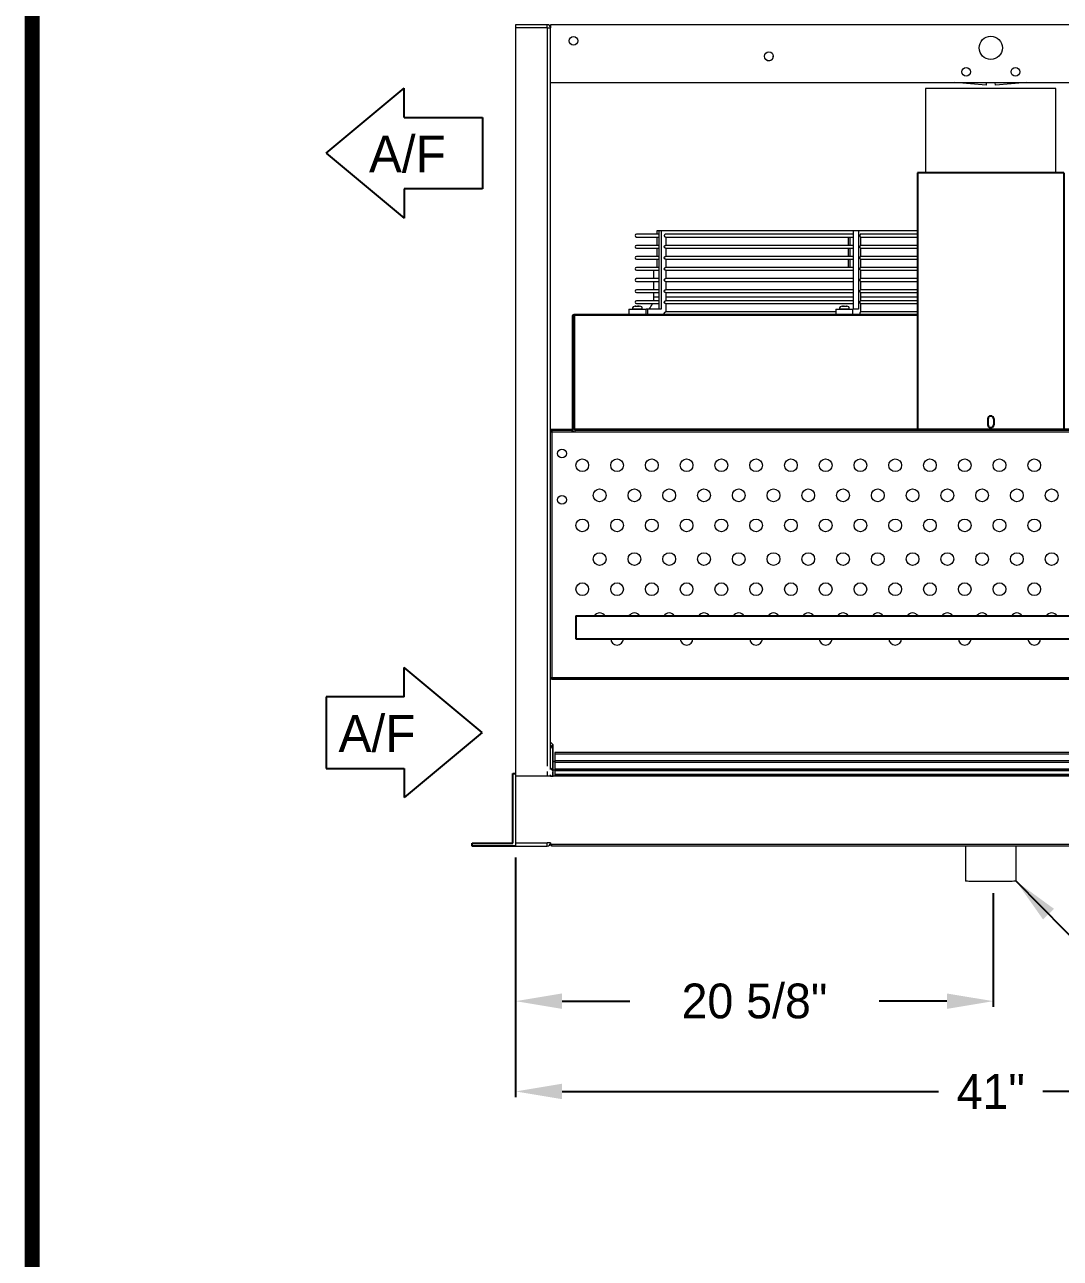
# Model space of a CAD drawing. Extents: x 6 to 271, y -23 to 146.
# Drawn here: x 10.7 to 55.4, y 34.7 to 88 of the extents above; entities that cross this region are included whole.
import ezdxf

# ---------------------------------------------------------------- set-up
doc = ezdxf.new("R2010")
doc.units = 0
doc.header["$MEASUREMENT"] = 0
doc.layers.get('0').update_dxf_attribs({"linetype": 'CONTINUOUS'})
doc.layers.get('Defpoints').update_dxf_attribs({"linetype": 'CONTINUOUS'})
doc.dimstyles.get("Standard").update_dxf_attribs({"dimtxt": 1.5, "dimasz": 2, "dimexe": 0.25, "dimexo": 0.5, "dimgap": 0.75, "dimtad": 0, "dimtih": 1, "dimtoh": 1, "dimdec": 4, "dimzin": 0, "dimdsep": 46, "dimlunit": 5, "dimtxsty": 'STANDARD', "dimcen": 0.125, "dimclrd": 1, "dimclre": 1, "dimclrt": 1, "dimadec": 0, "dimazin": 0, "dimtfac": 1, "dimtdec": 4, "dimtofl": 0, "dimtmove": 0, "dimatfit": 3, "dimfxl": 1, "dimfrac": 2, "dimtolj": 1, "dimtzin": 0, "dimarcsym": 0})

# ---------------------------------------------------------------- blocks, each defined once
blk = doc.blocks.new('099front')
at = {"color": 0, "ltscale": 7}
for p, q in [((59.351, 106.851), (53.039, 106.851)), ((53.039, 106.851), (53.039, 95.789)), ((59.351, 106.851), (59.351, 95.789)), ((56.07, 96.226), (56.07, 95.976)), ((56.32, 96.226), (56.32, 95.976)), ((53.039, 95.789), (59.351, 95.789))]:
    blk.add_line(p, q, dxfattribs=at)
for centre, start, end in [((56.195, 96.226), 0, 180), ((56.195, 95.976), 180, 0)]:
    blk.add_arc(centre, 0.125, start, end, dxfattribs=at)
blk = doc.blocks.new('Air Flow Arror')
for p, q in [((-1.543, 6.735), (-4.35, 3.368)), ((-1.543, 6.735), (1.263, 3.368)), ((-3.087, 3.368), (-4.35, 3.368)), ((-3.087, 3.368), (-3.087, 0)), ((0, 0), (0, 3.368)), ((0, 3.368), (1.263, 3.368)), ((-3.087, 0), (0, 0))]:
    blk.add_line(p, q)
blk.add_text('A/F', height=1.5938, rotation=90).set_placement((-0.712, 0.532))
blk = doc.blocks.new('*D27')
at = {"color": 7, "lineweight": -2}
for p, q in [((31.871, 52.037), (31.871, 41.698)), ((72.871, 52.037), (72.871, 41.698)), ((33.871, 41.948), (50.121, 41.948)), ((70.871, 41.948), (54.621, 41.948))]:
    blk.add_line(p, q, dxfattribs=at)
at = {"color": 7}
for points in [[(33.871, 42.281), (33.871, 41.615), (31.871, 41.948)], [(70.871, 42.281), (70.871, 41.615), (72.871, 41.948)]]:
    blk.add_solid(points, dxfattribs=at)
at = {"layer": 'Defpoints', "color": 0}
for p in [(31.871, 52.537), (72.871, 52.537), (72.871, 41.948)]:
    blk.add_point(p, dxfattribs=at)
at = {"color": 7, "insert": (52.371, 41.948), "char_height": 1.5, "attachment_point": 5}
blk.add_mtext('\\A1;41"', dxfattribs=at)
blk = doc.blocks.new('*D28')
at = {"color": 7, "lineweight": -2}
for p, q in [((31.871, 52.037), (31.871, 45.593)), ((52.479, 50.501), (52.479, 45.593)), ((33.871, 45.843), (36.8, 45.843)), ((50.479, 45.843), (47.55, 45.843))]:
    blk.add_line(p, q, dxfattribs=at)
at = {"color": 7}
for points in [[(33.871, 46.176), (33.871, 45.51), (31.871, 45.843)], [(50.479, 46.176), (50.479, 45.51), (52.479, 45.843)]]:
    blk.add_solid(points, dxfattribs=at)
at = {"layer": 'Defpoints', "color": 0}
for p in [(31.871, 52.537), (52.479, 51.001), (52.479, 45.843)]:
    blk.add_point(p, dxfattribs=at)
at = {"color": 7, "insert": (42.175, 45.843), "char_height": 1.5, "attachment_point": 5}
blk.add_mtext('\\A1;20 5/8"', dxfattribs=at)

msp = doc.modelspace()

# ---------------------------------------------------------------- linework, layer by layer
at = {"color": 0, "linetype": 'Continuous', "lineweight": 15}
for p, q in [((31.8709, 87.97403), (31.8709, 87.83953)), ((33.2354, 87.97403), (31.8709, 87.97403)), ((33.2354, 87.83953), (31.8709, 87.83953)), ((31.8709, 87.83853), (31.8709, 52.67203)), ((33.2354, 87.83853), (31.8709, 87.83853)), ((33.2354, 87.83953), (33.2354, 87.97403)), ((33.2354, 87.83853), (33.3709, 87.83853)), ((33.2354, 87.83853), (33.2354, 55.97864)), ((71.3709, 87.97403), (33.3709, 87.97403)), ((33.3709, 87.97403), (33.3709, 87.83853)), ((33.3709, 55.84318), (33.3709, 87.83853)), ((33.3709, 85.47403), (71.3709, 85.47403)), ((55.1834, 85.21753), (49.5584, 85.21753)), ((52.16751, 85.36719), (50.81416, 85.47403)), ((52.17594, 85.47403), (52.16751, 85.36719)), ((52.5743, 85.36719), (52.56586, 85.47403)), ((53.92765, 85.47403), (52.5743, 85.36719)), ((38.05077, 78.93165), (37.08079, 78.93165)), ((37.08079, 78.81165), (38.05077, 78.81165)), ((37.9574, 79.08653), (37.9574, 78.93165)), ((38.05077, 79.08653), (37.9574, 79.08653)), ((37.9574, 78.81165), (37.9574, 78.45298)), ((38.14414, 79.08653), (38.05077, 79.08653)), ((38.05077, 79.08653), (38.05077, 75.70553)), ((38.14414, 79.08653), (38.14414, 75.70553)), ((46.43931, 79.08653), (38.14414, 79.08653)), ((38.33986, 78.81165), (46.43931, 78.81165)), ((46.43931, 78.93165), (38.3399, 78.93165)), ((38.36957, 78.45298), (38.36957, 78.81165)), ((46.21388, 78.81165), (46.21388, 78.45298)), ((46.30726, 78.45298), (46.30726, 78.81165)), ((46.66474, 79.08653), (46.43931, 79.08653)), ((46.43931, 79.08653), (46.43931, 75.70553)), ((46.66474, 79.08653), (46.66474, 75.70553)), ((49.21465, 79.08653), (46.66474, 79.08653)), ((46.7458, 78.81165), (49.21465, 78.81165)), ((49.21465, 78.93165), (46.74588, 78.93165)), ((46.75811, 78.45298), (46.75811, 78.81165)), ((38.05077, 78.45298), (37.08079, 78.45298)), ((37.08079, 78.33298), (38.05077, 78.33298)), ((37.9574, 78.33298), (37.9574, 77.97432)), ((38.33986, 78.33298), (46.43931, 78.33298)), ((46.43931, 78.45298), (38.3399, 78.45298)), ((38.36957, 77.97432), (38.36957, 78.33298)), ((46.21388, 78.33298), (46.21388, 77.97432)), ((46.30726, 77.97432), (46.30726, 78.33298)), ((46.7458, 78.33298), (49.21465, 78.33298)), ((49.21465, 78.45298), (46.74588, 78.45298)), ((46.75811, 77.97432), (46.75811, 78.33298)), ((38.05077, 77.97432), (37.08079, 77.97432)), ((37.08079, 77.85432), (38.05077, 77.85432)), ((37.9574, 77.85432), (37.9574, 77.49565)), ((38.33986, 77.85432), (46.43931, 77.85432)), ((46.43931, 77.97432), (38.3399, 77.97432)), ((38.36957, 77.49565), (38.36957, 77.85432)), ((46.21388, 77.85432), (46.21388, 77.49565)), ((46.30726, 77.49565), (46.30726, 77.85432)), ((46.7458, 77.85432), (49.21465, 77.85432)), ((49.21465, 77.97432), (46.74588, 77.97432)), ((46.75811, 77.49565), (46.75811, 77.85432)), ((38.05077, 77.49565), (37.08079, 77.49565)), ((37.08079, 77.37565), (38.05077, 77.37565)), ((38.33986, 77.37565), (46.43931, 77.37565)), ((46.43931, 77.49565), (38.3399, 77.49565)), ((38.36957, 77.01698), (38.36957, 77.37565)), ((46.7458, 77.37565), (49.21465, 77.37565)), ((49.21465, 77.49565), (46.74588, 77.49565)), ((46.75811, 77.01698), (46.75811, 77.37565)), ((38.05077, 77.01698), (37.08079, 77.01698)), ((37.08079, 76.89698), (38.05077, 76.89698)), ((38.33986, 76.89698), (46.43931, 76.89698)), ((46.43931, 77.01698), (38.3399, 77.01698)), ((38.36957, 76.53832), (38.36957, 76.89698)), ((46.7458, 76.89698), (49.21465, 76.89698)), ((49.21465, 77.01698), (46.74588, 77.01698)), ((46.75811, 76.53832), (46.75811, 76.89698)), ((38.05077, 76.53832), (37.08079, 76.53832)), ((37.08079, 76.41832), (38.05077, 76.41832)), ((38.05077, 76.21153), (37.8231, 76.21153)), ((38.33986, 76.41832), (46.43931, 76.41832)), ((46.43931, 76.53832), (38.3399, 76.53832)), ((38.36957, 76.05965), (38.36957, 76.41832)), ((46.43931, 76.21153), (38.36957, 76.21153)), ((46.7458, 76.41832), (49.21465, 76.41832)), ((49.21465, 76.53832), (46.74588, 76.53832)), ((46.75811, 76.05965), (46.75811, 76.41832)), ((49.21465, 76.21153), (46.75811, 76.21153)), ((36.75789, 75.70553), (37.2681, 75.70553)), ((36.92479, 75.70653), (36.90814, 75.70653)), ((37.34564, 75.70653), (36.92479, 75.70653)), ((37.03214, 75.83053), (37.03229, 75.83053)), ((37.03502, 75.83053), (37.03229, 75.83053)), ((37.03502, 75.83053), (37.04553, 75.83053)), ((37.05621, 75.83053), (37.04553, 75.83053)), ((37.05621, 75.83053), (37.13225, 75.83053)), ((38.05077, 76.05965), (37.08079, 76.05965)), ((37.08079, 75.93965), (38.05077, 75.93965)), ((37.1438, 75.83053), (37.13225, 75.83053)), ((37.15008, 75.83053), (37.1438, 75.83053)), ((37.15008, 75.83053), (37.17545, 75.83053)), ((37.18999, 75.83053), (37.17545, 75.83053)), ((37.18999, 75.83053), (37.22164, 75.83053)), ((37.2681, 75.70553), (37.49589, 75.70553)), ((37.56118, 75.70553), (37.49589, 75.70553)), ((37.56118, 75.70553), (37.56118, 75.47403)), ((38.14414, 75.70553), (37.56118, 75.70553)), ((38.33986, 75.93965), (46.43931, 75.93965)), ((46.43931, 76.05965), (38.3399, 76.05965)), ((45.68763, 75.58099), (38.3399, 75.58099)), ((38.36957, 75.58099), (38.36957, 75.93965)), ((45.68763, 75.70553), (46.19784, 75.70553)), ((45.97291, 75.70653), (45.83788, 75.70653)), ((45.96188, 75.83053), (45.99352, 75.83053)), ((46.27538, 75.70653), (45.97291, 75.70653)), ((46.00807, 75.83053), (45.99352, 75.83053)), ((46.00807, 75.83053), (46.03343, 75.83053)), ((46.03971, 75.83053), (46.03343, 75.83053)), ((46.05127, 75.83053), (46.03971, 75.83053)), ((46.05127, 75.83053), (46.12731, 75.83053)), ((46.13799, 75.83053), (46.12731, 75.83053)), ((46.13799, 75.83053), (46.14849, 75.83053)), ((46.15122, 75.83053), (46.14849, 75.83053)), ((46.15122, 75.83053), (46.15138, 75.83053)), ((46.19784, 75.70553), (46.42563, 75.70553)), ((46.66474, 75.70553), (46.42563, 75.70553)), ((46.7458, 75.93965), (49.21465, 75.93965)), ((49.21465, 76.05965), (46.74588, 76.05965)), ((49.21465, 75.58099), (46.74588, 75.58099)), ((46.75811, 75.58099), (46.75811, 75.93965)), ((34.3709, 75.42303), (34.3209, 75.42303)), ((34.3209, 70.52503), (34.3209, 75.42303)), ((34.3709, 70.52503), (34.3709, 75.42303)), ((34.4209, 75.42303), (34.3709, 75.42303)), ((34.3719, 75.47403), (34.3719, 75.42403)), ((34.3719, 75.47403), (34.4219, 75.47403)), ((49.21465, 75.47403), (34.4219, 75.47403)), ((34.4219, 75.42303), (34.4219, 75.47403)), ((49.21465, 75.42303), (34.4219, 75.42303)), ((34.4219, 70.52503), (34.4219, 75.42303)), ((33.3709, 70.52403), (34.3199, 70.52403)), ((33.3709, 70.47403), (33.4344, 70.47403)), ((33.3709, 70.41053), (33.4349, 70.41053)), ((33.4339, 70.41003), (33.3709, 70.41003)), ((33.4339, 70.41003), (33.4339, 59.78803)), ((33.4339, 70.41003), (33.4349, 70.41003)), ((33.4344, 70.47403), (33.4344, 70.41153)), ((33.4344, 70.47403), (34.3074, 70.47403)), ((33.4344, 70.41153), (34.3074, 70.41153)), ((33.4349, 70.41003), (33.4349, 70.41103)), ((33.4349, 70.41103), (34.4334, 70.41103)), ((33.4349, 70.41003), (33.4349, 59.78803)), ((33.4349, 70.41003), (71.3069, 70.41003)), ((34.3074, 70.47403), (34.3199, 70.47403)), ((34.3074, 70.41153), (34.3074, 70.47403)), ((34.3199, 70.52403), (34.3199, 70.47403)), ((34.3209, 70.52503), (34.3709, 70.52503)), ((34.4219, 70.52503), (34.3709, 70.52503)), ((34.4219, 70.52503), (34.4219, 70.52403)), ((70.3199, 70.52503), (34.4219, 70.52503)), ((34.4219, 70.52403), (70.3199, 70.52403)), ((34.4219, 70.47403), (34.4219, 70.52403)), ((34.4219, 70.47403), (34.4334, 70.47403)), ((34.4334, 70.41103), (34.4334, 70.47403)), ((34.4334, 70.47403), (70.3084, 70.47403)), ((33.4339, 59.78803), (33.3709, 59.78803)), ((33.4339, 59.78803), (33.4349, 59.78803)), ((33.4349, 59.78803), (71.3069, 59.78803)), ((33.4349, 59.78803), (33.4349, 59.78703)), ((71.3069, 59.78703), (33.4349, 59.78703)), ((33.4349, 59.72403), (33.4349, 59.78703)), ((71.3069, 59.72403), (33.4349, 59.72403)), ((33.3709, 57.02487), (33.4773, 56.91849)), ((33.4773, 56.80076), (33.3709, 56.90713)), ((33.3709, 56.84318), (33.4773, 56.73681)), ((33.45823, 56.75587), (33.4959, 56.75587)), ((33.4773, 56.80076), (33.4773, 56.91849)), ((33.4773, 55.80076), (33.4773, 56.73681)), ((33.4959, 56.75587), (33.4959, 56.87361)), ((33.4959, 56.69192), (33.4959, 56.75587)), ((33.4959, 55.75587), (33.4959, 56.69192)), ((33.4969, 56.87361), (33.4969, 56.87215)), ((33.4969, 56.19203), (33.4969, 56.87215)), ((71.1819, 56.57709), (33.5599, 56.57709)), ((33.5599, 56.57709), (33.5599, 56.56695)), ((71.1819, 56.56695), (33.5599, 56.56695)), ((33.5599, 56.56695), (33.5599, 56.50148)), ((71.1819, 56.50148), (33.5599, 56.50148)), ((33.5599, 56.50148), (33.5599, 56.21663)), ((33.4773, 55.80076), (33.3709, 55.90713)), ((33.4959, 56.19203), (33.5599, 56.19203)), ((33.4959, 56.19057), (33.5599, 56.19057)), ((71.1819, 56.21663), (33.5599, 56.21663)), ((33.5599, 56.21663), (33.5599, 56.20649)), ((71.1819, 56.20649), (33.5599, 56.20649)), ((33.5599, 56.20649), (33.5599, 56.14102)), ((71.1819, 56.14102), (33.5599, 56.14102)), ((33.5599, 56.14102), (33.5599, 55.85616)), ((72.8709, 55.55238), (31.8709, 55.55238)), ((33.2354, 55.74929), (33.2354, 55.55238)), ((33.3709, 55.54948), (33.3709, 55.61383)), ((33.3709, 55.54948), (33.4209, 55.54948)), ((33.4209, 55.54948), (33.4209, 55.56384)), ((33.4209, 55.4711), (33.4219, 55.4711)), ((33.4209, 55.46964), (33.4219, 55.46964)), ((33.4219, 55.54948), (33.4219, 55.55064)), ((71.3199, 55.55064), (33.4219, 55.55064)), ((71.3199, 55.54948), (33.4219, 55.54948)), ((33.43311, 55.55164), (33.4773, 55.59582)), ((33.4334, 55.55093), (33.4959, 55.55093)), ((33.4334, 55.55093), (33.4334, 55.55064)), ((33.45823, 55.75587), (33.4959, 55.75587)), ((33.4773, 55.59582), (33.4773, 55.73681)), ((33.4959, 55.83157), (33.5599, 55.83157)), ((33.4959, 55.8301), (33.5599, 55.8301)), ((33.4959, 55.69192), (33.4959, 55.75587)), ((33.4959, 55.55093), (33.4959, 55.69192)), ((33.4959, 55.55093), (33.4959, 55.55064)), ((33.4969, 55.55093), (33.4969, 55.55238)), ((71.2449, 55.55093), (33.4969, 55.55093)), ((33.4969, 55.55093), (33.4969, 55.55064)), ((71.1819, 55.85616), (33.5599, 55.85616)), ((33.5599, 55.85616), (33.5599, 55.84602)), ((71.1819, 55.84602), (33.5599, 55.84602)), ((33.5599, 55.84602), (33.5599, 55.78055)), ((71.1819, 55.78055), (33.5599, 55.78055)), ((33.5599, 55.78055), (33.5599, 55.61779)), ((71.1819, 55.61779), (33.5599, 55.61779)), ((33.5599, 55.61779), (33.5599, 55.60765)), ((71.1819, 55.60765), (33.5599, 55.60765)), ((33.5599, 55.60765), (33.5599, 55.55238)), ((31.8709, 52.67203), (33.2354, 52.67203)), ((31.8709, 52.67103), (31.8709, 52.53653)), ((31.8709, 52.67103), (33.2354, 52.67103)), ((31.8709, 52.53653), (33.2354, 52.53653)), ((33.3709, 52.67203), (33.2354, 52.67203)), ((33.2354, 52.53653), (33.2354, 52.67103)), ((33.3709, 52.67203), (33.3709, 52.60127)), ((33.3709, 52.60127), (33.4209, 52.60127)), ((71.3199, 52.60127), (33.4219, 52.60127)), ((33.4219, 52.60028), (33.4219, 52.60127)), ((33.4219, 52.60028), (33.4219, 52.55029))]:
    msp.add_line(p, q, dxfattribs=at)
at = {"color": 0}
for p, q in [((23.69854, 82.42846), (27.06624, 85.23477)), ((27.06624, 83.97193), (27.06624, 85.23477)), ((27.06624, 83.97193), (30.43393, 83.97193)), ((30.43393, 83.97193), (30.43393, 80.88499)), ((23.69854, 82.42846), (27.06624, 79.62216)), ((30.43393, 80.88499), (27.06624, 80.88499)), ((27.06624, 80.88499), (27.06624, 79.62216)), ((34.4709, 62.46196), (70.2709, 62.46196)), ((34.4709, 62.46196), (34.4709, 61.48253)), ((34.4709, 61.48253), (70.2709, 61.48253)), ((31.7459, 52.66153), (31.7459, 55.66153)), ((31.7459, 55.66153), (31.8709, 55.66153)), ((29.9959, 52.53653), (29.9959, 52.66153)), ((29.9959, 52.66153), (31.7459, 52.66153)), ((31.8709, 52.53653), (29.9959, 52.53653))]:
    msp.add_line(p, q, dxfattribs=at)
at = {"color": 0, "const_width": 0.63999}
msp.add_lwpolyline([(11.00839, -18.24898), (267.00583, -18.24898), (267.00583, 141.74942), (11.00839, 141.74942), (11.00839, -18.24898)], dxfattribs=at)
at = {"color": 0, "linetype": 'Continuous', "lineweight": 15, "flags": 128}
for points in [[(37.8231, 76.21153), (37.81547, 76.10479), (37.80756, 76.05965)], [(53.46465, 51.02673), (53.45913, 51.02418), (53.43953, 51.02131), (53.40599, 51.01851), (53.35896, 51.01582), (53.29905, 51.01327), (53.22704, 51.0109), (53.14387, 51.00873), (53.05062, 51.0068), (52.94851, 51.00513), (52.83887, 51.00374), (52.72313, 51.00265), (52.6028, 51.00187), (52.47945, 51.00142), (52.35468, 51.0013), (52.23012, 51.0015), (52.10739, 51.00204), (51.98811, 51.0029), (51.87381, 51.00407), (51.76599, 51.00554), (51.66606, 51.00728), (51.57532, 51.00927), (51.49495, 51.0115), (51.42599, 51.01392), (51.36936, 51.01651), (51.32579, 51.01923), (51.29583, 51.02205), (51.2799, 51.02493), (51.27715, 51.02673)]]:
    msp.add_lwpolyline(points, dxfattribs=at)
at = {"color": 0, "linetype": 'Continuous', "lineweight": 15}
for centre, radius in [((34.3709, 87.27374), 0.1875), ((52.3709, 86.97403), 0.5), ((42.801, 86.6082), 0.1875), ((51.30979, 85.93646), 0.1875), ((53.43202, 85.93646), 0.1875), ((33.8709, 69.47403), 0.1875), ((34.7459, 68.96653), 0.275), ((36.2459, 68.96653), 0.275), ((37.7459, 68.96653), 0.275), ((39.2459, 68.96653), 0.275), ((40.7459, 68.96653), 0.275), ((42.2459, 68.96653), 0.275), ((43.7459, 68.96653), 0.275), ((45.2459, 68.96653), 0.275), ((46.7459, 68.96653), 0.275), ((48.2459, 68.96653), 0.275), ((49.7459, 68.96653), 0.275), ((51.2459, 68.96653), 0.275), ((52.7459, 68.96653), 0.275), ((54.2459, 68.96653), 0.275), ((33.8709, 67.47403), 0.1875), ((35.4959, 67.66753), 0.275), ((36.9959, 67.66753), 0.275), ((38.4959, 67.66753), 0.275), ((39.9959, 67.66753), 0.275), ((41.4959, 67.66753), 0.275), ((42.9959, 67.66753), 0.275), ((44.4959, 67.66753), 0.275), ((45.9959, 67.66753), 0.275), ((47.4959, 67.66753), 0.275), ((48.9959, 67.66753), 0.275), ((50.4959, 67.66753), 0.275), ((51.9959, 67.66753), 0.275), ((53.4959, 67.66753), 0.275), ((54.9959, 67.66753), 0.275), ((34.7459, 66.36853), 0.275), ((36.2459, 66.36853), 0.275), ((37.7459, 66.36853), 0.275), ((39.2459, 66.36853), 0.275), ((40.7459, 66.36853), 0.275), ((42.2459, 66.36853), 0.275), ((43.7459, 66.36853), 0.275), ((45.2459, 66.36853), 0.275), ((46.7459, 66.36853), 0.275), ((48.2459, 66.36853), 0.275), ((49.7459, 66.36853), 0.275), ((51.2459, 66.36853), 0.275), ((52.7459, 66.36853), 0.275), ((54.2459, 66.36853), 0.275), ((35.4959, 64.91753), 0.275), ((36.9959, 64.91753), 0.275), ((38.4959, 64.91753), 0.275), ((39.9959, 64.91753), 0.275), ((41.4959, 64.91753), 0.275), ((42.9959, 64.91753), 0.275), ((44.4959, 64.91753), 0.275), ((45.9959, 64.91753), 0.275), ((47.4959, 64.91753), 0.275), ((48.9959, 64.91753), 0.275), ((50.4959, 64.91753), 0.275), ((51.9959, 64.91753), 0.275), ((53.4959, 64.91753), 0.275), ((54.9959, 64.91753), 0.275), ((34.7459, 63.61853), 0.275), ((36.2459, 63.61853), 0.275), ((37.7459, 63.61853), 0.275), ((39.2459, 63.61853), 0.275), ((40.7459, 63.61853), 0.275), ((42.2459, 63.61853), 0.275), ((43.7459, 63.61853), 0.275), ((45.2459, 63.61853), 0.275), ((46.7459, 63.61853), 0.275), ((48.2459, 63.61853), 0.275), ((49.7459, 63.61853), 0.275), ((51.2459, 63.61853), 0.275), ((52.7459, 63.61853), 0.275), ((54.2459, 63.61853), 0.275)]:
    msp.add_circle(centre, radius, dxfattribs=at)
for centre, radius, start, end in [((33.2354, 87.83853), 0.1355, 0, 90), ((33.2354, 87.83853), 0.001, 0, 90), ((42.801, 86.60836), 0.1875, 235.249307, 0), ((37.08079, 78.87165), 0.06, 90, 270), ((37.08079, 78.39298), 0.06, 90, 270), ((37.08079, 77.91432), 0.06, 90, 270), ((37.08079, 77.43565), 0.06, 90, 270), ((37.08079, 76.95698), 0.06, 90, 270), ((37.08079, 76.47832), 0.06, 90, 270), ((37.03214, 75.70653), 0.124, 90, 180), ((37.08079, 75.99965), 0.06, 90, 270), ((37.22164, 75.70653), 0.124, 0, 90), ((37.0731, 76.21153), 0.75, 317.57173, 338.745888), ((45.96188, 75.70653), 0.124, 90, 180), ((46.15138, 75.70653), 0.124, 0, 90), ((34.3719, 75.42303), 0.051, 90, 180), ((34.3719, 75.42303), 0.001, 90, 180), ((33.4344, 70.41053), 0.0635, 90, 180), ((33.4344, 70.41053), 0.001, 90, 180), ((34.3074, 70.41053), 0.0635, 0, 90), ((34.3074, 70.41053), 0.001, 30, 90), ((34.3199, 70.52503), 0.001, 270, 0), ((34.3199, 70.52503), 0.051, 270, 0), ((35.4959, 62.31953), 0.275, 31.192083, 148.807917), ((36.9959, 62.31953), 0.275, 31.192083, 148.807917), ((38.4959, 62.31953), 0.275, 31.192083, 148.807917), ((39.9959, 62.31953), 0.275, 31.192083, 148.807917), ((41.4959, 62.31953), 0.275, 31.192083, 148.807917), ((42.9959, 62.31953), 0.275, 31.192083, 148.807917), ((44.4959, 62.31953), 0.275, 31.192083, 148.807917), ((45.9959, 62.31953), 0.275, 31.192083, 148.807917), ((47.4959, 62.31953), 0.275, 31.192083, 148.807917), ((48.9959, 62.31953), 0.275, 31.192083, 148.807917), ((50.4959, 62.31953), 0.275, 31.192083, 148.807917), ((51.9959, 62.31953), 0.275, 31.192083, 148.807917), ((53.4959, 62.31953), 0.275, 31.192083, 148.807917), ((54.9959, 62.31953), 0.275, 31.192083, 148.807917), ((36.2459, 61.48253), 0.275, 180, 0), ((39.2459, 61.48253), 0.275, 180, 0), ((42.2459, 61.48253), 0.275, 180, 0), ((45.2459, 61.48253), 0.275, 180, 0), ((48.2459, 61.48253), 0.275, 180, 0), ((51.2459, 61.48253), 0.275, 180, 0), ((54.2459, 61.48253), 0.275, 180, 0), ((33.43244, 56.87361), 0.06346, 359.997202, 45.013069), ((33.43244, 56.75588), 0.06346, 359.996542, 45.013729), ((33.43244, 56.69192), 0.06346, 359.996542, 45.013729), ((33.4324, 55.55093), 0.001, 0.119432, 44.951384), ((33.43244, 55.75588), 0.06346, 359.997202, 45.013069), ((33.43244, 55.69192), 0.06346, 359.997202, 45.013069), ((33.43244, 55.55093), 0.06346, 359.996542, 45.013729), ((33.2354, 52.67203), 0.001, 270, 0), ((33.2354, 52.67203), 0.1355, 270, 0), ((33.4219, 52.60128), 0.05099, 180.008403, 270.007417), ((33.4219, 52.60127), 0.000999, 179.951494, 270.115715)]:
    msp.add_arc(centre, radius, start, end, dxfattribs=at)
for points in [[(49.5584, 85.21753), (49.5584, 81.58753)], [(55.1834, 81.58753), (55.1834, 85.21753)], [(37.8231, 77.37565), (37.8231, 77.01698)], [(37.8231, 76.89698), (37.8231, 76.53832)], [(37.8231, 76.41832), (37.8231, 76.21153)], [(36.75789, 75.70553), (36.75789, 75.47403)], [(36.90814, 75.70653), (36.90814, 75.70553)], [(37.03229, 75.83053), (37.02832, 75.83046)], [(37.02832, 75.83046), (37.03502, 75.83053)], [(37.04553, 75.83053), (37.05224, 75.83046)], [(37.05224, 75.83046), (37.05621, 75.83053)], [(37.13225, 75.83053), (37.1339, 75.83046)], [(37.1339, 75.83046), (37.15008, 75.83053)], [(37.17545, 75.83053), (37.19164, 75.83046)], [(37.19164, 75.83046), (37.18999, 75.83053)], [(37.34564, 75.70553), (37.34564, 75.70653)], [(37.49589, 75.47403), (37.49589, 75.70553)], [(45.68763, 75.70553), (45.68763, 75.47403)], [(45.83788, 75.70653), (45.83788, 75.70553)], [(45.99352, 75.83053), (45.99188, 75.83046)], [(45.99188, 75.83046), (46.00807, 75.83053)], [(46.03343, 75.83053), (46.04962, 75.83046)], [(46.04962, 75.83046), (46.05127, 75.83053)], [(46.12731, 75.83053), (46.13128, 75.83046)], [(46.13128, 75.83046), (46.13799, 75.83053)], [(46.14849, 75.83053), (46.1552, 75.83046)], [(46.1552, 75.83046), (46.15122, 75.83053)], [(46.27538, 75.70553), (46.27538, 75.70653)], [(46.42563, 75.47403), (46.42563, 75.70553)], [(33.4219, 52.55146), (71.3199, 52.55146)], [(51.27715, 52.55146), (51.27715, 51.02673)], [(53.46465, 51.02673), (53.46465, 52.55146)]]:
    msp.add_open_spline(points, degree=1, dxfattribs=at)
for points, knots in [([(38.34623, 78.93116), (38.34014, 78.93133), (38.32779, 78.93167), (38.3103, 78.92368), (38.29603, 78.91027), (38.28669, 78.89237), (38.28335, 78.87217), (38.28637, 78.85189), (38.29432, 78.83611), (38.30575, 78.82333), (38.32009, 78.81467), (38.3343, 78.8106), (38.34207, 78.81214), (38.34372, 78.81246)], [0, 0, 0, 0, 0.0985711, 0.199943588, 0.301310254, 0.402663591, 0.504004978, 0.605335555, 0.706672699, 0.770080778, 0.871441923, 0.972807682, 1, 1, 1, 1]), ([(46.74832, 78.9305), (46.74743, 78.93097), (46.74401, 78.93279), (46.73789, 78.92893), (46.73106, 78.91922), (46.72587, 78.90369), (46.72293, 78.88467), (46.72257, 78.86415), (46.72483, 78.8445), (46.72945, 78.82786), (46.73512, 78.81777), (46.74107, 78.81208), (46.74478, 78.81219), (46.74687, 78.81224)], [0, 0, 0, 0, 0.03591507, 0.13814696, 0.24038557, 0.34260574, 0.44482335, 0.54702369, 0.64921838, 0.7514137, 0.85362227, 0.91759082, 1, 1, 1, 1]), ([(38.34381, 78.33391), (38.33978, 78.33357), (38.32953, 78.33268), (38.31581, 78.33816), (38.30219, 78.34788), (38.29136, 78.36159), (38.2845, 78.38071), (38.28387, 78.40124), (38.28955, 78.42081), (38.3009, 78.43732), (38.31662, 78.44854), (38.33257, 78.45378), (38.34244, 78.45232), (38.34612, 78.45177)], [0, 0, 0, 0, 0.06551731, 0.16688699, 0.23034815, 0.3316963, 0.43303753, 0.53437588, 0.63570457, 0.73703796, 0.83838373, 0.93973691, 1, 1, 1, 1]), ([(46.74832, 78.45184), (46.74743, 78.45231), (46.74401, 78.45412), (46.73789, 78.45026), (46.73106, 78.44055), (46.72587, 78.42502), (46.72293, 78.40601), (46.72257, 78.38549), (46.72483, 78.36584), (46.72945, 78.34919), (46.73512, 78.33911), (46.74107, 78.33342), (46.74478, 78.33352), (46.74687, 78.33358)], [0, 0, 0, 0, 0.03591411, 0.13814602, 0.24038172, 0.34260638, 0.44481847, 0.54701883, 0.64921352, 0.75141367, 0.85362225, 0.91759081, 1, 1, 1, 1]), ([(38.34372, 77.85508), (38.34225, 77.85478), (38.33466, 77.85322), (38.32058, 77.85716), (38.30617, 77.86565), (38.29462, 77.87833), (38.28654, 77.89403), (38.28335, 77.91428), (38.28652, 77.93451), (38.29571, 77.9525), (38.30986, 77.96606), (38.32742, 77.97426), (38.33992, 77.97403), (38.34617, 77.97391)], [0, 0, 0, 0, 0.02437993, 0.12578275, 0.22719096, 0.2906704, 0.39204723, 0.49342551, 0.59479206, 0.69616934, 0.79754295, 0.89893576, 1, 1, 1, 1]), ([(46.74834, 77.9738), (46.74823, 77.97388), (46.74563, 77.97576), (46.74016, 77.97321), (46.733, 77.96562), (46.72723, 77.9515), (46.72356, 77.93338), (46.7224, 77.91306), (46.72388, 77.89289), (46.72782, 77.87518), (46.73307, 77.86338), (46.73921, 77.85629), (46.74377, 77.85313), (46.74656, 77.85456), (46.74683, 77.8547)], [0, 0, 0, 0, 0.004747334, 0.107022443, 0.209297781, 0.311565644, 0.413828, 0.516071739, 0.618309345, 0.720548488, 0.822793727, 0.886791065, 0.989062516, 1, 1, 1, 1]), ([(38.34372, 77.37642), (38.34225, 77.37612), (38.33466, 77.37456), (38.32058, 77.3785), (38.30617, 77.38699), (38.29462, 77.39967), (38.28654, 77.41537), (38.28335, 77.43561), (38.28652, 77.45584), (38.29571, 77.47383), (38.30985, 77.48739), (38.32742, 77.4956), (38.33992, 77.49536), (38.34617, 77.49525)], [0, 0, 0, 0, 0.0243799, 0.12578262, 0.22719073, 0.2906743, 0.39205103, 0.49342338, 0.59479565, 0.69616766, 0.79754509, 0.89893555, 1, 1, 1, 1]), ([(46.74834, 77.49513), (46.74823, 77.49521), (46.74563, 77.49709), (46.74016, 77.49455), (46.733, 77.48695), (46.72723, 77.47283), (46.72356, 77.45471), (46.7224, 77.4344), (46.72388, 77.41423), (46.72782, 77.39652), (46.73307, 77.38471), (46.73921, 77.37762), (46.74377, 77.37447), (46.74656, 77.3759), (46.74683, 77.37603)], [0, 0, 0, 0, 0.00474733, 0.107022, 0.20929971, 0.31156756, 0.41382465, 0.51607427, 0.61831187, 0.72055101, 0.82279624, 0.88679107, 0.98906252, 1, 1, 1, 1]), ([(38.34372, 76.89775), (38.34225, 76.89745), (38.33466, 76.89589), (38.32058, 76.89983), (38.30617, 76.90832), (38.29462, 76.921), (38.28654, 76.9367), (38.28335, 76.95694), (38.28652, 76.97718), (38.29571, 76.99517), (38.30986, 77.00873), (38.32742, 77.01693), (38.33992, 77.0167), (38.34617, 77.01658)], [0, 0, 0, 0, 0.02437992, 0.12578271, 0.22719089, 0.29067031, 0.39204711, 0.49342536, 0.59479187, 0.69616912, 0.7975427, 0.89893548, 1, 1, 1, 1]), ([(46.74834, 77.01647), (46.74823, 77.01655), (46.74563, 77.01843), (46.74016, 77.01588), (46.733, 77.00829), (46.72723, 76.99416), (46.72356, 76.97605), (46.7224, 76.95573), (46.72388, 76.93556), (46.72782, 76.91785), (46.73307, 76.90605), (46.73921, 76.89896), (46.74377, 76.8958), (46.74656, 76.89723), (46.74683, 76.89737)], [0, 0, 0, 0, 0.004747325, 0.107021801, 0.209299316, 0.311566981, 0.413829138, 0.516072678, 0.618310086, 0.72054903, 0.822794071, 0.886791285, 0.989062537, 1, 1, 1, 1]), ([(38.34381, 76.41925), (38.33978, 76.4189), (38.32953, 76.41802), (38.31581, 76.4235), (38.30219, 76.43322), (38.29136, 76.44693), (38.2845, 76.46605), (38.28387, 76.48658), (38.28955, 76.50615), (38.3009, 76.52266), (38.31662, 76.53388), (38.33257, 76.53912), (38.34244, 76.53765), (38.34612, 76.53711)], [0, 0, 0, 0, 0.06551731, 0.16688699, 0.23034815, 0.3316963, 0.43303753, 0.53437588, 0.63570457, 0.73703796, 0.83838373, 0.93973691, 1, 1, 1, 1]), ([(46.74832, 76.53717), (46.74743, 76.53765), (46.74401, 76.53946), (46.73789, 76.5356), (46.73106, 76.52589), (46.72587, 76.51036), (46.72293, 76.49135), (46.72257, 76.47083), (46.72483, 76.45117), (46.72945, 76.43453), (46.73512, 76.42445), (46.74107, 76.41876), (46.74478, 76.41886), (46.74687, 76.41891)], [0, 0, 0, 0, 0.03591411, 0.13814602, 0.24038172, 0.34260638, 0.44481847, 0.54701883, 0.64921352, 0.75141367, 0.85362225, 0.91759081, 1, 1, 1, 1]), ([(38.34381, 75.94059), (38.33978, 75.94024), (38.32953, 75.93935), (38.31581, 75.94484), (38.30219, 75.95455), (38.29136, 75.96826), (38.2845, 75.98738), (38.28387, 76.00791), (38.28955, 76.02748), (38.3009, 76.04399), (38.31662, 76.05521), (38.33257, 76.06046), (38.34244, 76.05899), (38.34612, 76.05844)], [0, 0, 0, 0, 0.06551732, 0.16688712, 0.23034836, 0.33169215, 0.43303625, 0.53437176, 0.63570339, 0.7370369, 0.83838279, 0.93973684, 1, 1, 1, 1]), ([(38.30568, 75.47403), (38.30528, 75.47427), (38.30149, 75.47657), (38.29463, 75.48568), (38.28634, 75.50098), (38.28337, 75.52139), (38.28664, 75.54156), (38.29594, 75.55949), (38.31018, 75.57294), (38.32769, 75.58099), (38.34009, 75.58068), (38.34623, 75.58052)], [0, 0, 0, 0, 0.00955651, 0.0910871, 0.22129136, 0.35149782, 0.48169405, 0.6118891, 0.74209608, 0.87231973, 1, 1, 1, 1]), ([(46.74832, 76.05851), (46.74743, 76.05898), (46.74401, 76.06079), (46.73789, 76.05693), (46.73106, 76.04722), (46.72587, 76.0317), (46.72293, 76.01268), (46.72257, 75.99216), (46.72483, 75.97251), (46.72945, 75.95586), (46.73512, 75.94578), (46.74107, 75.94009), (46.74478, 75.94019), (46.74687, 75.94025)], [0, 0, 0, 0, 0.03591465, 0.13814721, 0.24038306, 0.34260786, 0.4448201, 0.5470206, 0.64921544, 0.75141332, 0.85362205, 0.9175907, 1, 1, 1, 1]), ([(46.74833, 75.57979), (46.74727, 75.5803), (46.74367, 75.58204), (46.73741, 75.57783), (46.73067, 75.56769), (46.72561, 75.55188), (46.72284, 75.53272), (46.72262, 75.5121), (46.72513, 75.4929), (46.7285, 75.47954), (46.73131, 75.47502), (46.73193, 75.47403)], [0, 0, 0, 0, 0.05417443, 0.18410026, 0.31403384, 0.44395094, 0.57385201, 0.70374021, 0.83362673, 0.96351405, 1, 1, 1, 1]), ([(34.3709, 75.42203), (34.37167, 75.42211), (34.3732, 75.42228), (34.385, 75.42253), (34.40185, 75.42278), (34.41522, 75.42295), (34.4219, 75.42303)], [0, 0, 0, 0, 0.24997623, 0.49999289, 0.74998911, 1, 1, 1, 1]), ([(34.4219, 75.47403), (34.41521, 75.47327), (34.40184, 75.47174), (34.38506, 75.45991), (34.37399, 75.4446), (34.37253, 75.433), (34.3719, 75.42806)], [0, 0, 0, 0, 0.26720955, 0.5344124, 0.80162577, 1, 1, 1, 1])]:
    msp.add_open_spline(points, degree=3, knots=knots, dxfattribs=at)

# ---------------------------------------------------------------- block references
at = {"color": 0}
msp.add_blockref('099front', (-3.82424, -25.26356), dxfattribs=at)
at = {"color": 0, "rotation": 270}
msp.add_blockref('Air Flow Arror', (23.69854, 55.88891), dxfattribs=at)

# ---------------------------------------------------------------- texts
at = {"color": 0}
msp.add_text('A/F', height=1.59375, dxfattribs=at).set_placement((25.54065, 81.59738))

# ---------------------------------------------------------------- dimensions: what is measured, and where the dimension line sits
dim = msp.add_linear_dim(base=(72.8709, 41.94812), p1=(31.8709, 52.53653), p2=(72.8709, 52.53653), dimstyle='Standard', override={"dimpost": '"', "dimclrd": 7, "dimclre": 7, "dimclrt": 7}, dxfattribs=at)
dim.commit()
dim.dimension.update_dxf_attribs({"geometry": '*D27', "text_midpoint": (52.3709, 41.94812), "dimtype": 160})
dim = msp.add_linear_dim(base=(52.479446, 45.843084), p1=(31.870904, 52.536531), p2=(52.479446, 51.001418), dimstyle='Standard', override={"dimpost": '"', "dimclrd": 7, "dimclre": 7, "dimclrt": 7}, dxfattribs=at)
dim.commit()
dim.dimension.update_dxf_attribs({"geometry": '*D28', "text_midpoint": (42.175175, 45.843084)})

# ---------------------------------------------------------------- leaders
at = {"color": 0, "annotation_type": 0, "has_hookline": 1, "hookline_direction": 1, "text_width": 35}
msp.add_leader([(53.45913, 51.02418), (67.08735, 37.1695), (70.0512, 37.1695)], dimstyle='Standard', override={"dimclrd": 7, "dimclre": 7, "dimclrt": 7}, dxfattribs=at)

doc.saveas('drawing.dxf')
